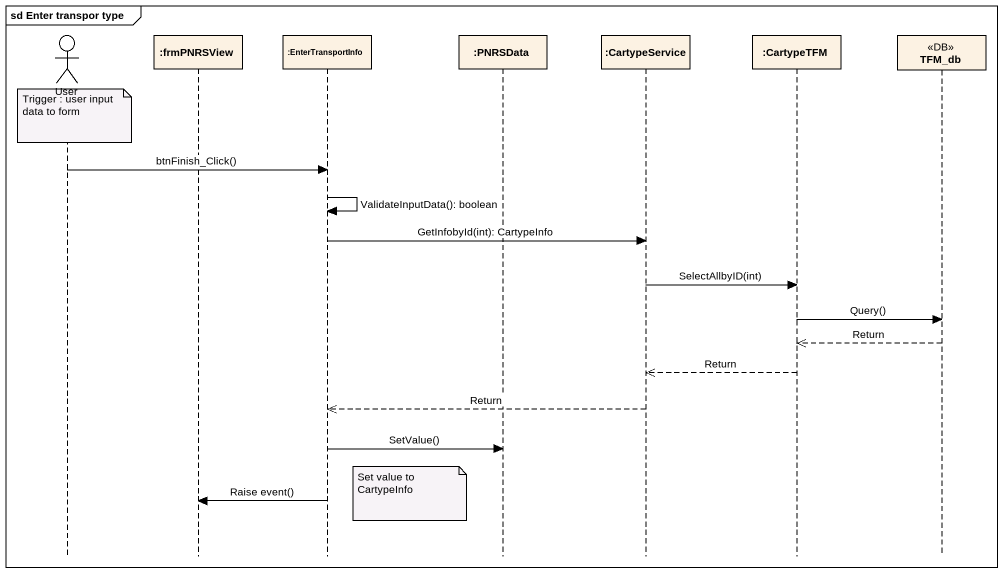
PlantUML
@startuml
mainframe sd Enter transpor type
hide footbox
actor User
participant ":frmPNRSView" as frmPNRSView
participant ":EnterTransportInfo" as EnterTransportInfo
participant ":PNRSData" as PNRSData
participant ":CartypeService" as CartypeService
participant ":CartypeTFM" as CartypeTFM
participant TFM_db <<DB>>

note over User : Trigger : user input data to form
User -> EnterTransportInfo : btnFinish_Click()
EnterTransportInfo -> EnterTransportInfo : ValidateInputData(): boolean
EnterTransportInfo -> CartypeService : GetInfobyId(int): CartypeInfo
CartypeService -> CartypeTFM : SelectAllbyID(int)
CartypeTFM -> TFM_db : Query()
TFM_db -->> CartypeTFM : Return
CartypeTFM -->> CartypeService : Return
CartypeService -->> EnterTransportInfo : Return
EnterTransportInfo -> PNRSData : SetValue()
note right of EnterTransportInfo : Set value to CartypeInfo
EnterTransportInfo -> frmPNRSView : Raise event()
@enduml
